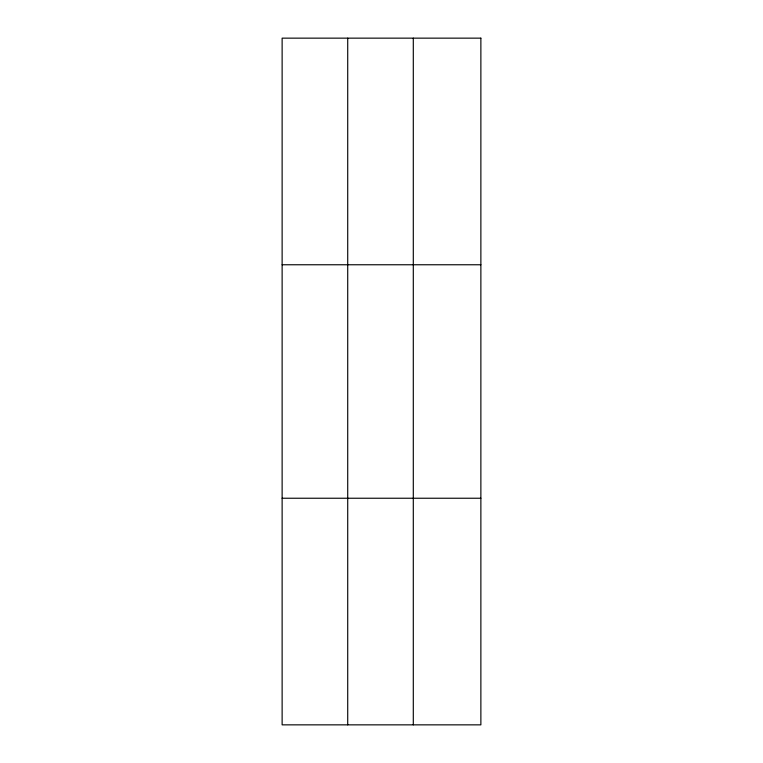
<?xml version="1.0" encoding="UTF-8"?>
<svg xmlns="http://www.w3.org/2000/svg" width="763" height="763" viewBox="0 0 763 763"><rect width="100%" height="100%" fill="white"/><g stroke="black" fill="none" stroke-linecap="round" stroke-linejoin="round"><path stroke-width="1.14" d="M347.718 38.15L347.718 724.85M413.298 38.15L413.298 724.85M282.129 264.761L480.871 264.761M282.129 498.239L480.871 498.239M480.871 38.15L480.871 724.85L282.129 724.85L282.129 38.15L480.871 38.15"/></g></svg>
